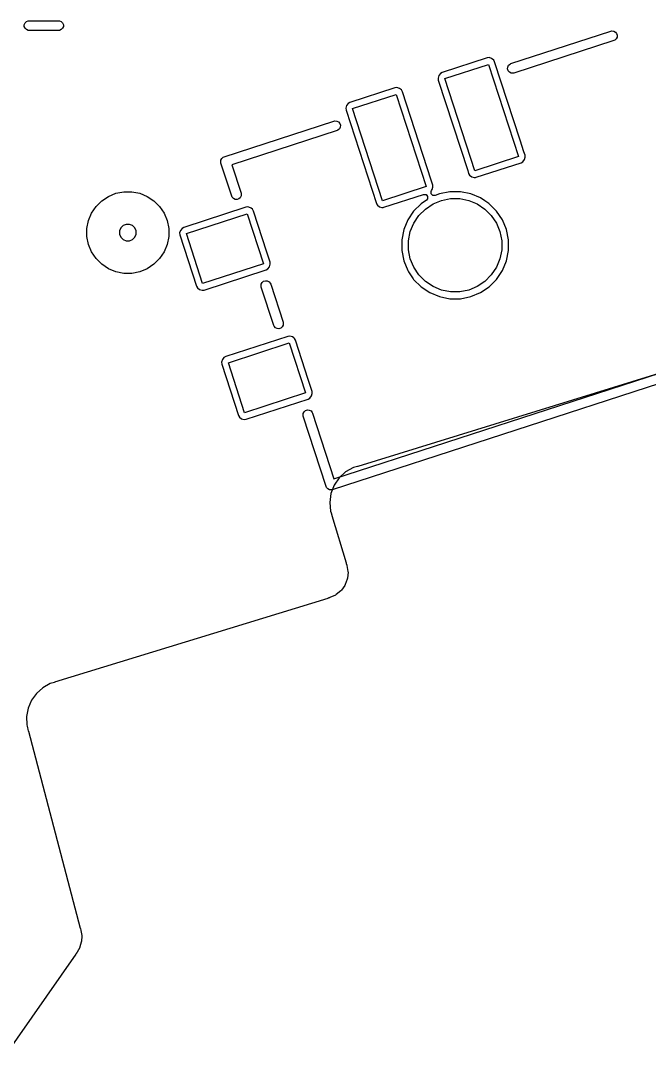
# Model space of a CAD drawing. Extents: x 121.6 to 171.8, y -137.8 to -68.
# Drawn here: x 139.21 to 148.93, y -131.87 to -115.82 of the extents above; entities that cross this region are included whole.
import ezdxf

# ---------------------------------------------------------------- set-up
doc = ezdxf.new("R2010")
doc.units = 0
doc.layers.add('BLACK', color=7, linetype='CONTINUOUS')

msp = doc.modelspace()

# ---------------------------------------------------------------- linework, layer by layer
at = {"layer": 'BLACK', "linetype": 'CONTINUOUS'}
for p, q in [((139.267982, -115.875568), (139.279181, -115.848532)), ((139.267982, -115.904832), (139.267982, -115.875568)), ((139.279181, -115.848532), (139.299873, -115.82784)), ((139.299873, -115.82784), (139.326909, -115.816641)), ((139.326909, -115.816641), (139.341541, -115.8152)), ((139.341541, -115.8152), (139.798684, -115.8152)), ((139.798684, -115.8152), (139.813316, -115.816641)), ((139.813316, -115.816641), (139.840352, -115.82784)), ((139.840352, -115.82784), (139.861044, -115.848532)), ((139.861044, -115.848532), (139.872243, -115.875568)), ((139.872243, -115.875568), (139.872243, -115.904832)), ((139.279181, -115.931868), (139.267982, -115.904832)), ((139.299873, -115.95256), (139.279181, -115.931868)), ((139.326909, -115.963759), (139.299873, -115.95256)), ((139.341541, -115.9652), (139.326909, -115.963759)), ((139.798684, -115.9652), (139.341541, -115.9652)), ((139.813316, -115.963759), (139.798684, -115.9652)), ((139.840352, -115.95256), (139.813316, -115.963759)), ((139.861044, -115.931868), (139.840352, -115.95256)), ((139.872243, -115.904832), (139.861044, -115.931868)), ((146.792143, -116.478113), (148.336013, -115.97648)), ((148.336013, -115.97648), (148.350604, -115.973279)), ((148.350604, -115.973279), (148.380244, -115.975612)), ((148.380244, -115.975612), (148.406735, -115.98911)), ((148.406735, -115.98911), (148.426045, -116.011718)), ((148.426045, -116.011718), (148.435232, -116.039995)), ((148.435232, -116.039995), (148.432899, -116.069634)), ((148.383107, -116.121421), (146.839237, -116.623055)), ((148.396793, -116.115435), (148.383107, -116.121421)), ((148.419401, -116.096126), (148.396793, -116.115435)), ((148.432899, -116.069634), (148.419401, -116.096126)), ((146.423923, -116.388934), (145.72833, -116.614948)), ((145.769602, -116.709312), (146.445993, -116.489539)), ((146.454189, -116.385353), (146.423923, -116.388934)), ((146.445993, -116.489539), (146.909086, -117.914792)), ((146.454192, -116.385353), (146.454189, -116.385353)), ((146.493439, -116.396422), (146.454192, -116.385353)), ((146.493441, -116.396423), (146.493439, -116.396422)), ((146.525458, -116.421663), (146.493441, -116.396423)), ((146.525459, -116.421665), (146.525458, -116.421663)), ((146.525462, -116.421667), (146.525459, -116.421665)), ((146.540356, -116.448265), (146.525462, -116.421667)), ((146.933747, -117.658994), (146.540356, -116.448265)), ((146.740018, -116.55954), (146.742351, -116.529901)), ((146.742351, -116.529901), (146.755849, -116.503409)), ((146.755849, -116.503409), (146.778457, -116.4841)), ((146.778457, -116.4841), (146.792143, -116.478113)), ((145.676485, -116.661866), (145.665416, -116.701113)), ((145.665416, -116.701113), (145.665416, -116.701117)), ((145.665416, -116.701117), (145.668997, -116.731381)), ((145.676486, -116.661863), (145.676485, -116.661866)), ((145.701726, -116.629846), (145.676486, -116.661863)), ((145.701731, -116.629842), (145.701726, -116.629846)), ((145.728323, -116.614951), (145.701731, -116.629842)), ((145.72833, -116.614948), (145.728323, -116.614951)), ((146.749206, -116.587817), (146.740018, -116.55954)), ((146.768515, -116.610425), (146.749206, -116.587817)), ((146.795007, -116.623923), (146.768515, -116.610425)), ((146.824646, -116.626256), (146.795007, -116.623923)), ((146.839237, -116.623055), (146.824646, -116.626256)), ((144.997339, -116.85246), (144.301746, -117.078474)), ((145.027605, -116.848879), (144.997339, -116.85246)), ((145.027608, -116.848879), (145.027605, -116.848879)), ((145.066855, -116.859948), (145.027608, -116.848879)), ((145.066857, -116.859949), (145.066855, -116.859948)), ((145.098874, -116.885189), (145.066857, -116.859949)), ((145.668997, -116.731381), (146.124035, -118.131838)), ((146.232695, -118.134565), (145.769602, -116.709312)), ((144.343018, -117.172838), (145.019409, -116.953065)), ((145.019409, -116.953065), (145.482502, -118.378318)), ((145.098875, -116.885191), (145.098874, -116.885189)), ((145.098878, -116.885193), (145.098875, -116.885191)), ((145.113772, -116.911791), (145.098878, -116.885193)), ((145.558542, -118.280648), (145.113772, -116.911791)), ((144.249901, -117.125392), (144.238832, -117.164639)), ((144.238832, -117.164639), (144.238832, -117.164643)), ((144.238832, -117.164643), (144.242413, -117.194907)), ((144.249902, -117.125389), (144.249901, -117.125392)), ((144.275142, -117.093372), (144.249902, -117.125389)), ((144.275147, -117.093368), (144.275142, -117.093372)), ((144.301739, -117.078477), (144.275147, -117.093368)), ((144.301746, -117.078474), (144.301739, -117.078477)), ((144.806111, -118.598091), (144.343018, -117.172838)), ((144.242413, -117.194907), (144.711747, -118.639362)), ((142.358281, -117.918763), (144.056259, -117.367056)), ((144.056259, -117.367056), (144.07085, -117.363855)), ((144.07085, -117.363855), (144.100489, -117.366188)), ((144.100489, -117.366188), (144.126981, -117.379686)), ((144.117039, -117.506011), (144.103353, -117.511997)), ((144.139647, -117.486702), (144.117039, -117.506011)), ((144.126981, -117.379686), (144.14629, -117.402294)), ((144.153145, -117.46021), (144.139647, -117.486702)), ((144.14629, -117.402294), (144.155478, -117.430571)), ((144.155478, -117.430571), (144.153145, -117.46021)), ((144.103353, -117.511997), (142.477845, -118.040157)), ((146.993371, -117.842498), (146.933747, -117.658994)), ((142.306156, -118.00019), (142.308489, -117.970551)), ((142.308489, -117.970551), (142.321987, -117.944059)), ((142.321987, -117.944059), (142.344595, -117.92475)), ((142.344595, -117.92475), (142.358281, -117.918763)), ((146.909086, -117.914792), (146.232695, -118.134565)), ((146.976958, -117.994261), (147.002203, -117.962238)), ((147.00969, -117.892722), (146.993371, -117.842498)), ((147.002203, -117.962238), (147.013272, -117.922991)), ((147.010847, -117.902499), (147.00969, -117.892722)), ((147.013272, -117.922991), (147.010847, -117.902499)), ((142.309357, -118.014781), (142.306156, -118.00019)), ((142.475564, -118.526317), (142.309357, -118.014781)), ((142.477845, -118.040157), (142.620505, -118.479223)), ((146.124035, -118.131838), (146.138332, -118.175839)), ((146.254768, -118.235168), (146.95036, -118.009155)), ((146.95036, -118.009155), (146.976958, -117.994261)), ((145.583106, -118.356248), (145.558542, -118.280648)), ((146.138332, -118.175839), (146.153226, -118.202437)), ((146.153226, -118.202437), (146.153227, -118.202438)), ((146.153227, -118.202438), (146.153229, -118.20244)), ((146.153229, -118.20244), (146.185246, -118.22768)), ((146.185246, -118.22768), (146.185249, -118.227682)), ((146.185249, -118.227682), (146.224496, -118.238751)), ((146.224496, -118.238751), (146.242408, -118.23663)), ((146.242408, -118.23663), (146.254764, -118.235169)), ((146.254764, -118.235169), (146.254766, -118.235168)), ((146.254766, -118.235168), (146.254768, -118.235168)), ((140.684821, -118.481769), (140.806911, -118.457484)), ((140.806911, -118.457484), (140.931393, -118.457484)), ((140.931393, -118.457484), (141.053483, -118.481769)), ((145.482502, -118.378318), (144.806111, -118.598091)), ((145.55664, -118.452869), (145.563566, -118.441053)), ((145.55664, -118.491138), (145.55664, -118.452869)), ((145.563566, -118.441053), (145.575619, -118.425764)), ((145.575619, -118.425764), (145.586688, -118.386517)), ((145.585298, -118.374781), (145.583106, -118.356248)), ((145.586688, -118.386517), (145.585298, -118.374781)), ((145.847688, -118.459076), (145.688035, -118.490833)), ((145.847692, -118.459076), (145.847688, -118.459076)), ((146.010478, -118.459076), (145.847692, -118.459076)), ((146.010481, -118.459076), (146.010478, -118.459076)), ((146.170136, -118.490833), (146.010481, -118.459076)), ((140.37829, -118.686586), (140.466312, -118.598564)), ((140.466312, -118.598564), (140.569815, -118.529406)), ((140.569815, -118.529406), (140.684821, -118.481769)), ((141.053483, -118.481769), (141.168489, -118.529406)), ((141.168489, -118.529406), (141.271992, -118.598564)), ((141.271992, -118.598564), (141.360014, -118.686586)), ((142.48155, -118.540003), (142.475564, -118.526317)), ((142.50086, -118.56261), (142.48155, -118.540003)), ((142.527351, -118.576109), (142.50086, -118.56261)), ((142.556991, -118.578442), (142.527351, -118.576109)), ((142.585268, -118.569254), (142.556991, -118.578442)), ((142.607875, -118.549945), (142.585268, -118.569254)), ((142.621374, -118.523453), (142.607875, -118.549945)), ((142.620505, -118.479223), (142.623707, -118.493813)), ((142.623707, -118.493813), (142.621374, -118.523453)), ((144.828184, -118.698694), (145.44133, -118.499469)), ((145.484557, -118.588595), (145.402288, -118.643566)), ((145.44133, -118.499469), (145.479477, -118.502472)), ((145.479477, -118.502472), (145.504331, -118.531571)), ((145.501328, -118.569721), (145.484557, -118.588595)), ((145.504331, -118.531571), (145.501328, -118.569721)), ((145.583699, -118.518198), (145.55664, -118.491138)), ((145.621968, -118.518198), (145.583699, -118.518198)), ((145.587841, -118.647053), (145.718948, -118.592747)), ((145.587841, -118.647053), (145.718948, -118.592747)), ((145.688032, -118.490833), (145.621968, -118.518198)), ((145.688035, -118.490833), (145.688032, -118.490833)), ((145.718948, -118.592747), (145.85813, -118.565062)), ((145.718948, -118.592747), (145.85813, -118.565062)), ((145.85813, -118.565062), (146.00004, -118.565062)), ((145.85813, -118.565062), (146.00004, -118.565062)), ((146.00004, -118.565062), (146.139222, -118.592747)), ((146.00004, -118.565062), (146.139222, -118.592747)), ((146.139222, -118.592747), (146.270329, -118.647053)), ((146.139222, -118.592747), (146.270329, -118.647053)), ((146.320531, -118.553128), (146.170136, -118.490833)), ((146.320532, -118.553129), (146.32053, -118.553128)), ((146.32053, -118.553128), (146.320531, -118.553128)), ((146.388666, -118.598655), (146.320532, -118.553129)), ((146.449599, -118.639369), (146.388666, -118.598655)), ((140.261495, -118.905095), (140.309132, -118.790089)), ((140.309132, -118.790089), (140.37829, -118.686586)), ((141.360014, -118.686586), (141.429172, -118.790089)), ((141.429172, -118.790089), (141.476809, -118.905095)), ((142.694407, -118.697299), (141.733094, -119.00965)), ((142.724681, -118.693716), (142.694407, -118.697299)), ((142.724682, -118.693716), (142.724681, -118.693716)), ((142.763928, -118.704785), (142.724682, -118.693716)), ((142.773768, -118.712542), (142.763928, -118.704785)), ((142.795951, -118.730028), (142.773768, -118.712542)), ((142.795954, -118.730032), (142.795951, -118.730028)), ((142.810841, -118.756618), (142.795954, -118.730032)), ((142.810842, -118.756622), (142.810841, -118.756618)), ((142.810846, -118.756628), (142.810842, -118.756622)), ((143.01784, -119.393686), (142.810846, -118.756628)), ((144.711747, -118.639362), (144.71175, -118.639369)), ((144.71175, -118.639369), (144.714102, -118.643569)), ((144.714102, -118.643569), (144.726642, -118.665963)), ((144.726642, -118.665963), (144.726643, -118.665964)), ((144.726643, -118.665964), (144.726645, -118.665966)), ((144.726645, -118.665966), (144.758662, -118.691206)), ((144.758662, -118.691206), (144.758665, -118.691208)), ((144.758665, -118.691208), (144.797912, -118.702277)), ((144.797912, -118.702277), (144.815824, -118.700156)), ((144.815824, -118.700156), (144.82818, -118.698695)), ((144.82818, -118.698695), (144.828182, -118.698694)), ((144.828182, -118.698694), (144.828184, -118.698694)), ((145.287177, -118.758676), (145.196737, -118.89403)), ((145.402284, -118.643569), (145.287177, -118.758676)), ((145.369503, -118.826239), (145.469848, -118.725894)), ((145.369503, -118.826239), (145.469848, -118.725894)), ((145.402288, -118.643566), (145.402284, -118.643569)), ((145.469848, -118.725894), (145.587841, -118.647053)), ((145.469848, -118.725894), (145.587841, -118.647053)), ((146.270329, -118.647053), (146.388322, -118.725894)), ((146.270329, -118.647053), (146.388322, -118.725894)), ((146.388322, -118.725894), (146.488667, -118.826239)), ((146.388322, -118.725894), (146.488667, -118.826239)), ((146.455885, -118.643569), (146.449599, -118.639369)), ((146.503414, -118.691098), (146.455885, -118.643569)), ((146.570992, -118.758676), (146.503414, -118.691098)), ((146.661432, -118.894029), (146.570992, -118.758676)), ((140.23721, -119.027185), (140.261495, -118.905095)), ((141.476809, -118.905095), (141.501094, -119.027185)), ((141.774366, -119.104014), (142.716483, -118.797902)), ((142.716483, -118.797902), (142.967652, -119.57092)), ((145.196737, -118.89403), (145.134442, -119.044423)), ((145.236356, -119.075339), (145.290662, -118.944232)), ((145.236356, -119.075339), (145.290662, -118.944232)), ((145.290662, -118.944232), (145.369503, -118.826239)), ((145.290662, -118.944232), (145.369503, -118.826239)), ((146.488667, -118.826239), (146.567508, -118.944232)), ((146.488667, -118.826239), (146.567508, -118.944232)), ((146.567508, -118.944232), (146.621814, -119.075339)), ((146.567508, -118.944232), (146.621814, -119.075339)), ((146.661432, -118.89403), (146.661432, -118.894029)), ((146.723252, -119.043278), (146.661432, -118.89403)), ((140.23721, -119.064164), (140.23721, -119.027185)), ((140.23721, -119.151667), (140.23721, -119.064164)), ((140.761487, -119.017486), (140.742152, -119.064164)), ((140.742152, -119.064164), (140.742152, -119.114688)), ((140.797212, -118.981761), (140.761487, -119.017486)), ((140.84389, -118.962426), (140.797212, -118.981761)), ((140.894414, -118.962426), (140.84389, -118.962426)), ((140.941092, -118.981761), (140.894414, -118.962426)), ((140.976817, -119.017486), (140.941092, -118.981761)), ((140.996152, -119.064164), (140.976817, -119.017486)), ((140.996152, -119.114688), (140.996152, -119.064164)), ((141.501094, -119.027185), (141.501094, -119.151667)), ((141.681249, -119.056568), (141.67018, -119.095815)), ((141.67018, -119.095815), (141.67018, -119.095819)), ((141.67018, -119.095819), (141.673761, -119.126083)), ((141.68125, -119.056565), (141.681249, -119.056568)), ((141.70649, -119.024548), (141.68125, -119.056565)), ((141.706495, -119.024544), (141.70649, -119.024548)), ((141.733087, -119.009653), (141.706495, -119.024544)), ((141.733094, -119.00965), (141.733087, -119.009653)), ((142.025535, -119.877032), (141.774366, -119.104014)), ((145.134442, -119.044426), (145.102685, -119.204079)), ((145.134442, -119.044423), (145.134442, -119.044426)), ((145.208671, -119.214521), (145.236356, -119.075339)), ((145.208671, -119.214521), (145.236356, -119.075339)), ((146.621814, -119.075339), (146.649499, -119.214521)), ((146.621814, -119.075339), (146.649499, -119.214521)), ((146.723727, -119.044424), (146.723252, -119.043278)), ((146.755485, -119.204083), (146.723727, -119.044424)), ((140.261495, -119.273757), (140.23721, -119.151667)), ((140.309132, -119.388763), (140.261495, -119.273757)), ((140.742152, -119.114688), (140.761487, -119.161366)), ((140.761487, -119.161366), (140.797212, -119.197091)), ((140.797212, -119.197091), (140.84389, -119.216426)), ((140.84389, -119.216426), (140.894414, -119.216426)), ((140.894414, -119.216426), (140.941092, -119.197091)), ((140.941092, -119.197091), (140.976817, -119.161366)), ((140.976817, -119.161366), (140.996152, -119.114688)), ((141.476809, -119.273757), (141.429172, -119.388763)), ((141.501094, -119.151667), (141.476809, -119.273757)), ((141.673761, -119.126083), (141.931171, -119.918303)), ((145.102685, -119.204079), (145.102685, -119.366872)), ((145.208671, -119.356431), (145.208671, -119.214521)), ((145.208671, -119.356431), (145.208671, -119.214521)), ((146.649499, -119.214521), (146.649499, -119.356431)), ((146.649499, -119.214521), (146.649499, -119.356431)), ((146.755485, -119.366869), (146.755485, -119.204083)), ((140.37829, -119.492266), (140.309132, -119.388763)), ((141.429172, -119.388763), (141.360014, -119.492266)), ((143.068256, -119.54885), (143.01784, -119.393686)), ((145.102685, -119.366872), (145.134442, -119.526525)), ((145.236356, -119.495613), (145.208671, -119.356431)), ((145.236356, -119.495613), (145.208671, -119.356431)), ((146.649499, -119.356431), (146.621814, -119.495613)), ((146.649499, -119.356431), (146.621814, -119.495613)), ((146.723727, -119.526528), (146.755485, -119.366869)), ((140.466312, -119.580288), (140.37829, -119.492266)), ((140.569815, -119.649446), (140.466312, -119.580288)), ((141.271992, -119.580288), (141.168489, -119.649446)), ((141.360014, -119.492266), (141.271992, -119.580288)), ((142.967652, -119.57092), (142.025535, -119.877032)), ((143.060769, -119.618366), (143.071838, -119.579119)), ((143.07036, -119.566629), (143.068256, -119.54885)), ((143.071838, -119.579119), (143.07036, -119.566629)), ((144.055501, -122.895682), (154.322156, -119.559843)), ((154.548616, -119.583748), (144.422666, -122.703259)), ((145.134442, -119.526525), (145.134442, -119.526528)), ((145.134442, -119.526528), (145.196737, -119.676921)), ((145.290662, -119.62672), (145.236356, -119.495613)), ((145.290662, -119.62672), (145.236356, -119.495613)), ((146.621814, -119.495613), (146.567508, -119.62672)), ((146.621814, -119.495613), (146.567508, -119.62672)), ((146.661432, -119.676923), (146.723727, -119.526528)), ((140.684821, -119.697083), (140.569815, -119.649446)), ((140.806911, -119.721368), (140.684821, -119.697083)), ((140.931393, -119.721368), (140.806911, -119.721368)), ((141.053483, -119.697083), (140.931393, -119.721368)), ((141.168489, -119.649446), (141.053483, -119.697083)), ((142.047609, -119.977635), (143.008926, -119.665283)), ((143.008926, -119.665283), (143.035524, -119.650389)), ((143.035524, -119.650389), (143.060769, -119.618366)), ((154.44172, -119.681238), (144.030125, -123.064172)), ((145.196737, -119.676921), (145.196738, -119.676923)), ((145.196738, -119.676923), (145.210362, -119.697313)), ((145.210362, -119.697313), (145.280775, -119.802694)), ((145.369503, -119.744713), (145.290662, -119.62672)), ((145.369503, -119.744713), (145.290662, -119.62672)), ((145.469848, -119.845058), (145.369503, -119.744713)), ((145.469848, -119.845058), (145.369503, -119.744713)), ((146.488667, -119.744713), (146.388322, -119.845058)), ((146.488667, -119.744713), (146.388322, -119.845058)), ((146.567508, -119.62672), (146.488667, -119.744713)), ((146.567508, -119.62672), (146.488667, -119.744713)), ((146.570992, -119.812276), (146.661432, -119.676923)), ((142.929177, -119.917655), (142.93151, -119.888016)), ((142.93151, -119.888016), (142.945008, -119.861524)), ((142.945008, -119.861524), (142.967616, -119.842215)), ((142.967616, -119.842215), (142.995893, -119.833027)), ((142.995893, -119.833027), (143.025532, -119.83536)), ((143.025532, -119.83536), (143.052024, -119.848858)), ((143.052024, -119.848858), (143.071333, -119.871466)), ((143.071333, -119.871466), (143.077319, -119.885152)), ((143.077319, -119.885152), (143.269441, -120.476441)), ((145.280775, -119.802694), (145.287178, -119.812276)), ((145.287178, -119.812276), (145.402285, -119.927383)), ((145.587841, -119.923899), (145.469848, -119.845058)), ((145.587841, -119.923899), (145.469848, -119.845058)), ((146.388322, -119.845058), (146.270329, -119.923899)), ((146.388322, -119.845058), (146.270329, -119.923899)), ((146.455885, -119.927383), (146.570992, -119.812276)), ((141.931171, -119.918303), (141.931176, -119.918315)), ((141.931176, -119.918315), (141.946063, -119.944901)), ((141.946063, -119.944901), (141.946066, -119.944905)), ((141.946066, -119.944905), (141.97809, -119.970149)), ((141.97809, -119.970149), (142.017336, -119.981218)), ((142.017336, -119.981218), (142.047609, -119.977635)), ((142.932379, -119.932246), (142.929177, -119.917655)), ((143.1245, -120.523535), (142.932379, -119.932246)), ((145.402285, -119.927383), (145.537638, -120.017823)), ((145.537638, -120.017823), (145.688033, -120.080118)), ((145.718948, -119.978205), (145.587841, -119.923899)), ((145.718948, -119.978205), (145.587841, -119.923899)), ((145.85813, -120.00589), (145.718948, -119.978205)), ((145.85813, -120.00589), (145.718948, -119.978205)), ((146.00004, -120.00589), (145.85813, -120.00589)), ((146.00004, -120.00589), (145.85813, -120.00589)), ((146.139222, -119.978205), (146.00004, -120.00589)), ((146.139222, -119.978205), (146.00004, -120.00589)), ((146.270329, -119.923899), (146.139222, -119.978205)), ((146.270329, -119.923899), (146.139222, -119.978205)), ((146.170137, -120.080118), (146.320532, -120.017823)), ((146.320532, -120.017823), (146.455885, -119.927383)), ((145.688033, -120.080118), (145.847692, -120.111876)), ((145.847692, -120.111876), (145.847698, -120.111876)), ((145.847698, -120.111876), (146.010472, -120.111876)), ((146.010472, -120.111876), (146.010478, -120.111876)), ((146.010478, -120.111876), (146.170137, -120.080118)), ((143.130487, -120.537221), (143.1245, -120.523535)), ((143.149796, -120.559829), (143.130487, -120.537221)), ((143.256812, -120.547163), (143.234204, -120.566472)), ((143.27031, -120.520671), (143.256812, -120.547163)), ((143.269441, -120.476441), (143.272643, -120.491031)), ((143.272643, -120.491031), (143.27031, -120.520671)), ((143.343342, -120.694517), (142.382029, -121.006868)), ((143.176288, -120.573327), (143.149796, -120.559829)), ((143.205927, -120.57566), (143.176288, -120.573327)), ((143.234204, -120.566472), (143.205927, -120.57566)), ((143.373616, -120.690934), (143.343342, -120.694517)), ((143.373617, -120.690934), (143.373616, -120.690934)), ((143.412863, -120.702003), (143.373617, -120.690934)), ((143.434162, -120.718793), (143.412863, -120.702003)), ((143.444886, -120.727246), (143.434162, -120.718793)), ((142.423301, -121.101232), (143.365418, -120.79512)), ((143.365418, -120.79512), (143.616587, -121.568138)), ((143.444889, -120.72725), (143.444886, -120.727246)), ((143.459776, -120.753836), (143.444889, -120.72725)), ((143.459777, -120.75384), (143.459776, -120.753836)), ((143.459781, -120.753846), (143.459777, -120.75384)), ((143.657201, -121.36144), (143.459781, -120.753846)), ((142.355425, -121.021766), (142.330185, -121.053783)), ((142.35543, -121.021762), (142.355425, -121.021766)), ((142.382022, -121.006871), (142.35543, -121.021762)), ((142.382029, -121.006868), (142.382022, -121.006871)), ((142.330184, -121.053786), (142.319115, -121.093033)), ((142.319115, -121.093033), (142.319115, -121.093037)), ((142.319115, -121.093037), (142.322696, -121.123301)), ((142.322696, -121.123301), (142.580106, -121.915521)), ((142.330185, -121.053783), (142.330184, -121.053786)), ((142.67447, -121.87425), (142.423301, -121.101232)), ((143.717191, -121.546068), (143.657201, -121.36144)), ((143.616587, -121.568138), (142.67447, -121.87425)), ((142.696544, -121.974853), (143.657861, -121.662501)), ((143.657861, -121.662501), (143.684459, -121.647607)), ((143.684459, -121.647607), (143.709704, -121.615584)), ((143.709704, -121.615584), (143.720773, -121.576337)), ((143.719383, -121.564601), (143.717191, -121.546068)), ((143.720773, -121.576337), (143.719383, -121.564601)), ((143.593944, -121.85874), (143.616552, -121.839431)), ((143.616552, -121.839431), (143.644829, -121.830243)), ((143.644829, -121.830243), (143.674468, -121.832576)), ((143.674468, -121.832576), (143.70096, -121.846074)), ((142.580106, -121.915521), (142.580111, -121.915533)), ((142.580111, -121.915533), (142.594998, -121.942119)), ((142.594998, -121.942119), (142.595001, -121.942123)), ((142.595001, -121.942123), (142.627025, -121.967367)), ((142.627025, -121.967367), (142.666271, -121.978436)), ((142.666271, -121.978436), (142.696544, -121.974853)), ((143.578113, -121.914871), (143.580446, -121.885232)), ((143.581314, -121.929462), (143.578113, -121.914871)), ((143.580446, -121.885232), (143.593944, -121.85874)), ((143.934108, -123.015248), (143.581314, -121.929462)), ((143.70096, -121.846074), (143.720269, -121.868682)), ((143.720269, -121.868682), (143.726256, -121.882368)), ((143.726256, -121.882368), (144.055501, -122.895682)), ((144.236322, -122.789515), (144.135026, -122.882359)), ((144.356171, -122.722327), (144.236322, -122.789515)), ((144.35618, -122.722323), (144.356171, -122.722327)), ((144.42172, -122.70354), (144.35618, -122.722323)), ((144.422666, -122.703259), (144.42172, -122.70354)), ((144.135026, -122.882359), (144.057672, -122.995921)), ((143.940094, -123.028934), (143.934108, -123.015248)), ((143.959403, -123.051542), (143.940094, -123.028934)), ((143.985895, -123.06504), (143.959403, -123.051542)), ((144.015534, -123.067373), (143.985895, -123.06504)), ((144.008366, -123.124174), (143.989725, -123.260311)), ((144.057672, -122.995921), (144.008366, -123.124174)), ((144.030125, -123.064172), (144.015534, -123.067373)), ((143.989725, -123.260311), (143.996315, -123.329567)), ((143.996315, -123.329567), (144.00274, -123.397098)), ((144.00274, -123.397098), (144.011633, -123.423345)), ((144.011633, -123.423345), (144.023932, -123.459641)), ((144.023932, -123.459641), (144.024485, -123.461377)), ((144.024485, -123.461377), (144.244253, -124.197123)), ((144.244253, -124.197123), (144.244269, -124.197177)), ((144.244269, -124.197177), (144.24637, -124.20424)), ((144.24637, -124.20424), (144.246101, -124.205513)), ((144.246101, -124.205513), (144.253603, -124.228556)), ((144.253603, -124.228556), (144.253788, -124.229176)), ((144.253788, -124.229176), (144.253767, -124.229373)), ((144.253767, -124.229373), (144.255039, -124.234385)), ((144.255039, -124.234385), (144.272241, -124.327887)), ((144.27289, -124.341121), (144.265211, -124.4325)), ((144.272241, -124.327887), (144.27289, -124.341121)), ((144.224802, -124.54334), (144.171865, -124.618222)), ((144.23095, -124.531603), (144.224802, -124.54334)), ((144.262363, -124.445439), (144.23095, -124.531603)), ((144.265211, -124.4325), (144.262363, -124.445439)), ((143.994406, -124.732294), (143.988195, -124.734614)), ((144.080854, -124.693285), (143.994406, -124.732294)), ((144.092103, -124.686283), (144.080854, -124.693285)), ((144.162851, -124.627932), (144.092103, -124.686283)), ((144.171865, -124.618222), (144.162851, -124.627932)), ((143.958621, -124.743728), (139.73703, -126.041917)), ((143.960291, -124.742972), (143.958621, -124.743728)), ((143.97652, -124.738111), (143.960291, -124.742972)), ((143.988195, -124.734614), (143.97652, -124.738111)), ((139.553611, -126.126357), (139.455464, -126.213666)), ((139.553612, -126.126356), (139.553611, -126.126357)), ((139.66838, -126.062435), (139.553612, -126.126356)), ((139.736651, -126.042032), (139.66838, -126.062434)), ((139.66838, -126.062434), (139.66838, -126.062435)), ((139.73703, -126.041917), (139.736651, -126.042032)), ((139.378609, -126.320208), (139.326721, -126.440886)), ((139.378614, -126.320199), (139.378609, -126.320208)), ((139.455459, -126.213671), (139.378614, -126.320199)), ((139.455464, -126.213666), (139.455459, -126.213671)), ((139.326717, -126.440898), (139.30227, -126.569954)), ((139.326721, -126.440886), (139.326717, -126.440898)), ((139.30227, -126.569954), (139.302269, -126.569965)), ((139.302269, -126.569965), (139.306424, -126.701258)), ((139.306424, -126.701258), (139.306425, -126.701264)), ((139.306425, -126.701264), (139.31137, -126.720677)), ((139.31137, -126.720677), (139.317783, -126.745854)), ((139.317783, -126.745854), (139.317724, -126.746292)), ((139.317724, -126.746292), (139.322707, -126.765193)), ((139.322707, -126.765193), (139.322741, -126.765327)), ((139.322741, -126.765327), (139.322752, -126.765368)), ((139.322752, -126.765368), (139.33063, -126.796149)), ((139.33063, -126.796149), (139.331313, -126.797836)), ((139.331313, -126.797836), (140.13432, -129.843383)), ((140.13432, -129.843383), (140.134324, -129.8434)), ((140.134324, -129.8434), (140.13602, -129.849843)), ((140.13602, -129.849843), (140.135955, -129.850093)), ((140.135955, -129.850093), (140.142257, -129.873531)), ((140.142257, -129.873531), (140.142315, -129.873749)), ((140.142315, -129.873749), (140.142309, -129.873788)), ((140.142309, -129.873788), (140.143362, -129.878754)), ((140.143362, -129.878754), (140.155718, -129.957758)), ((140.156229, -129.968482), (140.151597, -130.045602)), ((140.155718, -129.957758), (140.156229, -129.968482)), ((140.124813, -130.140494), (140.087002, -130.211345)), ((140.128822, -130.130535), (140.124813, -130.140494)), ((140.149807, -130.056186), (140.128822, -130.130535)), ((140.151597, -130.045602), (140.149807, -130.056186)), ((140.066239, -130.243029), (138.930498, -131.868314)), ((140.066661, -130.242203), (140.066239, -130.243029)), ((140.066919, -130.24203), (140.066661, -130.242203)), ((140.070727, -130.236289), (140.066919, -130.24203)), ((140.070772, -130.235697), (140.070727, -130.236289)), ((140.084349, -130.215756), (140.070772, -130.235697)), ((140.084556, -130.215445), (140.084349, -130.215756)), ((140.087002, -130.211345), (140.084556, -130.215445))]:
    msp.add_line(p, q, dxfattribs=at)

doc.saveas('drawing.dxf')
